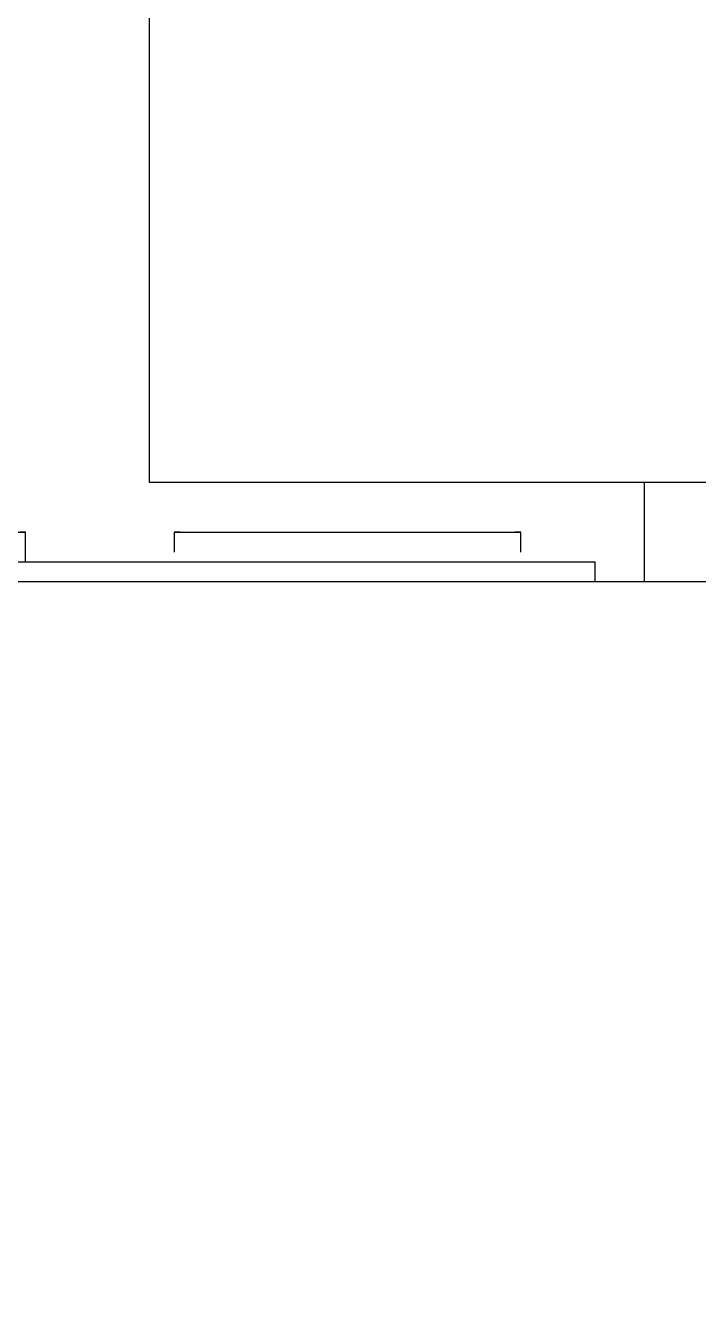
# Model space of a CAD drawing. Header units: millimetres. Extents: x 652937 to 1670132, y 1473552 to 2851037.
# Drawn here: x 818273 to 818341, y 1514546.9 to 1514676.6 of the extents above; entities that cross this region are included whole.
import ezdxf

# ---------------------------------------------------------------- set-up
doc = ezdxf.new("R2010")
doc.units = ezdxf.units.MM
doc.linetypes.add('DPA_Hidden 100', pattern=[600, 400, -200])
doc.layers.add('000 - 0_HIDE_OBJ_FRAMING_DEF_SUB_1', color=1, linetype='Continuous')

# ---------------------------------------------------------------- blocks, each defined once
blk = doc.blocks.new('DPA_GM_Tactile Tile Line Base - Decision Tactile-24679764-ENT 3 ELE-4 Sheet')
at = {"layer": '000 - 0_HIDE_OBJ_FRAMING_DEF_SUB_1'}
for p, q in [((177515.97, 102555), (177550.97, 102555)), ((177550.97, 102555), (177550.37, 102555)), ((177550.37, 102555), (177550.97, 102555)), ((177550.97, 102555), (177550.37, 102555)), ((177550.37, 102555), (177550.97, 102555)), ((177550.97, 102555), (177550.37, 102555)), ((177550.37, 102555), (177550.97, 102555)), ((177550.97, 102555), (177550.37, 102555)), ((177550.37, 102555), (177550.97, 102555)), ((177550.97, 102555), (177550.37, 102555)), ((177550.37, 102555), (177550.97, 102555)), ((177550.97, 102555), (177550.37, 102555)), ((177550.37, 102555), (177550.97, 102555)), ((177550.97, 102555), (177550.37, 102555)), ((177550.37, 102555), (177550.97, 102555)), ((177550.97, 102555), (177550.37, 102555)), ((177550.37, 102555), (177550.97, 102555)), ((177550.97, 102555), (177550.37, 102555)), ((177550.37, 102555), (177550.97, 102555)), ((177550.97, 102555), (177550.37, 102555)), ((177550.37, 102555), (177550.97, 102555)), ((177550.97, 102555), (177550.37, 102555)), ((177550.37, 102555), (177550.97, 102555)), ((177550.97, 102555), (177550.37, 102555)), ((177550.37, 102555), (177550.97, 102555)), ((177550.97, 102555), (177550.37, 102555)), ((177550.37, 102555), (177550.97, 102555)), ((177550.97, 102555), (177550.37, 102555)), ((177550.37, 102555), (177550.97, 102555)), ((177550.97, 102555), (177550.37, 102555)), ((177550.37, 102555), (177550.97, 102555)), ((177550.97, 102555), (177550.37, 102555)), ((177550.37, 102555), (177550.97, 102555)), ((177550.97, 102555), (177550.37, 102555)), ((177550.37, 102555), (177550.97, 102555)), ((177550.97, 102555), (177550.37, 102555)), ((177550.37, 102555), (177550.97, 102555)), ((177550.97, 102555), (177550.37, 102555)), ((177550.37, 102555), (177550.97, 102555)), ((177550.97, 102555), (177550.37, 102555)), ((177550.37, 102555), (177550.97, 102555)), ((177550.97, 102555), (177550.37, 102555)), ((177550.37, 102555), (177550.97, 102555)), ((177550.97, 102555), (177550.37, 102555)), ((177550.37, 102555), (177550.97, 102555)), ((177550.97, 102555), (177550.37, 102555)), ((177550.37, 102555), (177550.97, 102555)), ((177550.97, 102555), (177550.37, 102555)), ((177550.37, 102555), (177550.97, 102555)), ((177550.97, 102555), (177550.37, 102555)), ((177550.37, 102555), (177550.97, 102555)), ((177550.97, 102555), (177550.37, 102555)), ((177550.37, 102555), (177550.97, 102555)), ((177550.97, 102555), (177550.37, 102555)), ((177550.37, 102555), (177550.97, 102555)), ((177550.97, 102555), (177550.37, 102555)), ((177550.37, 102555), (177550.97, 102555)), ((177550.97, 102555), (177550.37, 102555)), ((177550.37, 102555), (177550.97, 102555)), ((177550.97, 102555), (177550.37, 102555)), ((177550.37, 102555), (177550.97, 102555)), ((177550.97, 102555), (177550.37, 102555)), ((177550.37, 102555), (177550.97, 102555)), ((177550.97, 102555), (177550.37, 102555)), ((177550.37, 102555), (177550.97, 102555)), ((177550.97, 102555), (177550.37, 102555)), ((177550.37, 102555), (177550.97, 102555)), ((177550.97, 102555), (177550.37, 102555)), ((177550.37, 102555), (177550.97, 102555)), ((177550.97, 102555), (177550.37, 102555)), ((177550.37, 102555), (177550.97, 102555)), ((177550.97, 102555), (177550.37, 102555)), ((177550.97, 102555), (177550.37, 102555)), ((177550.37, 102555), (177550.97, 102555)), ((177550.97, 102555), (177550.37, 102555)), ((177550.37, 102555), (177550.97, 102555)), ((177550.97, 102555), (177550.37, 102555)), ((177550.37, 102555), (177550.97, 102555)), ((177550.97, 102555), (177550.37, 102555)), ((177550.37, 102555), (177550.97, 102555)), ((177550.97, 102555), (177550.37, 102555)), ((177550.37, 102555), (177550.97, 102555)), ((177550.97, 102555), (177550.37, 102555)), ((177550.37, 102555), (177550.97, 102555)), ((177550.97, 102552), (177550.97, 102555)), ((177550.97, 102552), (177550.97, 102555)), ((177550.97, 102552), (177550.97, 102555)), ((177550.97, 102552), (177550.97, 102555)), ((177550.97, 102552), (177550.97, 102555)), ((177550.97, 102552), (177550.97, 102555)), ((177550.97, 102552), (177550.97, 102555)), ((177550.97, 102552), (177550.97, 102555)), ((177550.97, 102552), (177550.97, 102555)), ((177550.97, 102552), (177550.97, 102555)), ((177550.97, 102552), (177550.97, 102555)), ((177550.97, 102552), (177550.97, 102555)), ((177550.97, 102552), (177550.97, 102555)), ((177550.97, 102552), (177550.97, 102555)), ((177550.97, 102552), (177550.97, 102555)), ((177550.97, 102552), (177550.97, 102555)), ((177550.97, 102552), (177550.97, 102555)), ((177550.97, 102552), (177550.97, 102555)), ((177550.97, 102552), (177550.97, 102555)), ((177550.97, 102552), (177550.97, 102555)), ((177550.97, 102552), (177550.97, 102555)), ((177550.97, 102552), (177550.97, 102555)), ((177550.97, 102552), (177550.97, 102555)), ((177550.97, 102552), (177550.97, 102555)), ((177550.97, 102552), (177550.97, 102555)), ((177550.97, 102552), (177550.97, 102555)), ((177550.97, 102552), (177550.97, 102555)), ((177550.97, 102552), (177550.97, 102555)), ((177550.97, 102552), (177550.97, 102555)), ((177550.97, 102552), (177550.97, 102555)), ((177550.97, 102552), (177550.97, 102555)), ((177550.97, 102552), (177550.97, 102555)), ((177550.97, 102552), (177550.97, 102555)), ((177550.97, 102552), (177550.97, 102555)), ((177550.97, 102552), (177550.97, 102555)), ((177550.97, 102552), (177550.97, 102555)), ((177550.97, 102552), (177550.97, 102555)), ((177550.97, 102552), (177550.97, 102555)), ((177550.97, 102552), (177550.97, 102555)), ((177550.97, 102552), (177550.97, 102555)), ((177550.97, 102552), (177550.97, 102555)), ((177550.97, 102552), (177550.97, 102555)), ((177550.97, 102552), (177550.97, 102555)), ((177550.97, 102552), (177550.97, 102555)), ((177550.97, 102552), (177550.97, 102555)), ((177550.97, 102552), (177550.97, 102555)), ((177550.97, 102552), (177550.97, 102555)), ((177550.97, 102552), (177550.97, 102555)), ((177550.97, 102552), (177550.97, 102555)), ((177550.97, 102552), (177550.97, 102555)), ((177550.97, 102552), (177550.97, 102555)), ((177550.97, 102552), (177550.97, 102555)), ((177550.97, 102552), (177550.97, 102555)), ((177550.97, 102552), (177550.97, 102555)), ((177550.97, 102552), (177550.97, 102555)), ((177550.97, 102552), (177550.97, 102555)), ((177565.97, 102555), (177565.97, 102552.98)), ((177566.56, 102555), (177565.97, 102555)), ((177565.97, 102555), (177566.56, 102555)), ((177565.97, 102555), (177565.97, 102552.98)), ((177566.56, 102555), (177565.97, 102555)), ((177565.97, 102555), (177566.56, 102555)), ((177565.97, 102555), (177565.97, 102552.98)), ((177566.56, 102555), (177565.97, 102555)), ((177565.97, 102555), (177566.56, 102555)), ((177565.97, 102555), (177565.97, 102552.98)), ((177566.56, 102555), (177565.97, 102555)), ((177565.97, 102555), (177566.56, 102555)), ((177565.97, 102555), (177565.97, 102552.98)), ((177566.56, 102555), (177565.97, 102555)), ((177565.97, 102555), (177566.56, 102555)), ((177565.97, 102555), (177565.97, 102552.98)), ((177566.56, 102555), (177565.97, 102555)), ((177565.97, 102555), (177566.56, 102555)), ((177565.97, 102555), (177565.97, 102552.98)), ((177566.56, 102555), (177565.97, 102555)), ((177565.97, 102555), (177566.56, 102555)), ((177565.97, 102555), (177565.97, 102552.98)), ((177566.56, 102555), (177565.97, 102555)), ((177565.97, 102555), (177566.56, 102555)), ((177565.97, 102555), (177565.97, 102552.98)), ((177566.56, 102555), (177565.97, 102555)), ((177565.97, 102555), (177566.56, 102555)), ((177565.97, 102555), (177565.97, 102552.98)), ((177566.56, 102555), (177565.97, 102555)), ((177565.97, 102555), (177566.56, 102555)), ((177565.97, 102555), (177565.97, 102552.98)), ((177566.56, 102555), (177565.97, 102555)), ((177565.97, 102555), (177566.56, 102555)), ((177565.97, 102555), (177565.97, 102552.98)), ((177566.56, 102555), (177565.97, 102555)), ((177565.97, 102555), (177566.56, 102555)), ((177565.97, 102555), (177565.97, 102552.98)), ((177566.56, 102555), (177565.97, 102555)), ((177565.97, 102555), (177566.56, 102555)), ((177565.97, 102555), (177565.97, 102552.98)), ((177566.56, 102555), (177565.97, 102555)), ((177565.97, 102555), (177566.56, 102555)), ((177565.97, 102555), (177565.97, 102552.98)), ((177566.56, 102555), (177565.97, 102555)), ((177565.97, 102555), (177566.56, 102555)), ((177565.97, 102555), (177565.97, 102552.98)), ((177566.56, 102555), (177565.97, 102555)), ((177565.97, 102555), (177566.56, 102555)), ((177565.97, 102555), (177565.97, 102552.98)), ((177566.56, 102555), (177565.97, 102555)), ((177565.97, 102555), (177566.56, 102555)), ((177565.97, 102555), (177565.97, 102552.98)), ((177566.56, 102555), (177565.97, 102555)), ((177565.97, 102555), (177566.56, 102555)), ((177565.97, 102555), (177565.97, 102552.98)), ((177566.56, 102555), (177565.97, 102555)), ((177565.97, 102555), (177566.56, 102555)), ((177565.97, 102555), (177565.97, 102552.98)), ((177566.56, 102555), (177565.97, 102555)), ((177565.97, 102555), (177566.56, 102555)), ((177565.97, 102555), (177565.97, 102552.98)), ((177566.56, 102555), (177565.97, 102555)), ((177565.97, 102555), (177566.56, 102555)), ((177565.97, 102555), (177565.97, 102552.98)), ((177566.56, 102555), (177565.97, 102555)), ((177565.97, 102555), (177566.56, 102555)), ((177565.97, 102555), (177565.97, 102552.98)), ((177566.56, 102555), (177565.97, 102555)), ((177565.97, 102555), (177566.56, 102555)), ((177565.97, 102555), (177565.97, 102552.98)), ((177566.56, 102555), (177565.97, 102555)), ((177565.97, 102555), (177566.56, 102555)), ((177565.97, 102555), (177565.97, 102552.98)), ((177566.56, 102555), (177565.97, 102555)), ((177565.97, 102555), (177566.56, 102555)), ((177565.97, 102555), (177565.97, 102552.98)), ((177566.56, 102555), (177565.97, 102555)), ((177565.97, 102555), (177566.56, 102555)), ((177565.97, 102555), (177565.97, 102552.98)), ((177566.56, 102555), (177565.97, 102555)), ((177565.97, 102555), (177566.56, 102555)), ((177565.97, 102555), (177565.97, 102552.98)), ((177566.56, 102555), (177565.97, 102555)), ((177565.97, 102555), (177566.56, 102555)), ((177565.97, 102555), (177565.97, 102552.98)), ((177566.56, 102555), (177565.97, 102555)), ((177565.97, 102555), (177566.56, 102555)), ((177565.97, 102555), (177565.97, 102552.98)), ((177566.56, 102555), (177565.97, 102555)), ((177565.97, 102555), (177566.56, 102555)), ((177565.97, 102555), (177565.97, 102552.98)), ((177566.56, 102555), (177565.97, 102555)), ((177565.97, 102555), (177566.56, 102555)), ((177565.97, 102555), (177565.97, 102552.98)), ((177566.56, 102555), (177565.97, 102555)), ((177565.97, 102555), (177566.56, 102555)), ((177565.97, 102555), (177565.97, 102552.98)), ((177566.56, 102555), (177565.97, 102555)), ((177565.97, 102555), (177566.56, 102555)), ((177565.97, 102555), (177565.97, 102552.98)), ((177566.56, 102555), (177565.97, 102555)), ((177565.97, 102555), (177566.56, 102555)), ((177565.97, 102555), (177565.97, 102552.98)), ((177566.56, 102555), (177565.97, 102555)), ((177565.97, 102555), (177566.56, 102555)), ((177565.97, 102555), (177565.97, 102552.98)), ((177566.56, 102555), (177565.97, 102555)), ((177565.97, 102555), (177566.56, 102555)), ((177565.97, 102555), (177565.97, 102552.98)), ((177566.56, 102555), (177565.97, 102555)), ((177565.97, 102555), (177566.56, 102555)), ((177565.97, 102555), (177565.97, 102552.98)), ((177566.56, 102555), (177565.97, 102555)), ((177565.97, 102555), (177566.56, 102555)), ((177565.97, 102555), (177565.97, 102552.98)), ((177566.56, 102555), (177565.97, 102555)), ((177565.97, 102555), (177566.56, 102555)), ((177565.97, 102555), (177565.97, 102552.98)), ((177566.56, 102555), (177565.97, 102555)), ((177565.97, 102555), (177566.56, 102555)), ((177565.97, 102555), (177565.97, 102552.98)), ((177566.56, 102555), (177565.97, 102555)), ((177565.97, 102555), (177566.56, 102555)), ((177565.97, 102555), (177565.97, 102552.98)), ((177566.56, 102555), (177565.97, 102555)), ((177565.97, 102555), (177566.56, 102555)), ((177565.97, 102555), (177565.97, 102552.98)), ((177566.56, 102555), (177565.97, 102555)), ((177565.97, 102555), (177566.56, 102555)), ((177565.97, 102555), (177565.97, 102552.98)), ((177566.56, 102555), (177565.97, 102555)), ((177565.97, 102555), (177566.56, 102555)), ((177565.97, 102555), (177565.97, 102552.98)), ((177566.56, 102555), (177565.97, 102555)), ((177565.97, 102555), (177566.56, 102555)), ((177565.97, 102555), (177565.97, 102552.98)), ((177566.56, 102555), (177565.97, 102555)), ((177565.97, 102555), (177566.56, 102555)), ((177565.97, 102555), (177565.97, 102552.98)), ((177566.56, 102555), (177565.97, 102555)), ((177565.97, 102555), (177566.56, 102555)), ((177565.97, 102555), (177565.97, 102552.98)), ((177566.56, 102555), (177565.97, 102555)), ((177565.97, 102555), (177566.56, 102555)), ((177565.97, 102555), (177565.97, 102552.98)), ((177566.56, 102555), (177565.97, 102555)), ((177565.97, 102555), (177566.56, 102555)), ((177565.97, 102555), (177565.97, 102552.98)), ((177566.56, 102555), (177565.97, 102555)), ((177565.97, 102555), (177566.56, 102555)), ((177565.97, 102555), (177565.97, 102552.98)), ((177566.56, 102555), (177565.97, 102555)), ((177565.97, 102555), (177566.56, 102555)), ((177565.97, 102555), (177565.97, 102552.98)), ((177566.56, 102555), (177565.97, 102555)), ((177565.97, 102555), (177566.56, 102555)), ((177565.97, 102555), (177565.97, 102552.98)), ((177566.56, 102555), (177565.97, 102555)), ((177565.97, 102555), (177566.56, 102555)), ((177565.97, 102555), (177565.97, 102552.98)), ((177566.56, 102555), (177565.97, 102555)), ((177565.97, 102555), (177566.56, 102555)), ((177565.97, 102555), (177565.97, 102552.98)), ((177566.56, 102555), (177565.97, 102555)), ((177565.97, 102555), (177566.56, 102555)), ((177565.97, 102555), (177565.97, 102552.98)), ((177566.56, 102555), (177565.97, 102555)), ((177565.97, 102555), (177566.56, 102555)), ((177565.97, 102555), (177565.97, 102552.98)), ((177566.56, 102555), (177565.97, 102555)), ((177565.97, 102555), (177566.56, 102555)), ((177565.97, 102555), (177565.97, 102552.98)), ((177566.56, 102555), (177565.97, 102555)), ((177565.97, 102555), (177566.56, 102555)), ((177565.97, 102555), (177565.97, 102552.98)), ((177566.56, 102555), (177565.97, 102555)), ((177565.97, 102555), (177566.56, 102555)), ((177565.97, 102555), (177565.97, 102552.98)), ((177566.56, 102555), (177565.97, 102555)), ((177565.97, 102555), (177566.56, 102555)), ((177565.97, 102555), (177565.97, 102552.98)), ((177566.56, 102555), (177565.97, 102555)), ((177565.97, 102555), (177566.56, 102555)), ((177565.97, 102555), (177565.97, 102552.98)), ((177566.56, 102555), (177565.97, 102555)), ((177565.97, 102555), (177566.56, 102555)), ((177565.97, 102555), (177565.97, 102552.98)), ((177566.56, 102555), (177565.97, 102555)), ((177565.97, 102555), (177566.56, 102555)), ((177565.97, 102555), (177565.97, 102552.98)), ((177566.56, 102555), (177565.97, 102555)), ((177565.97, 102555), (177566.56, 102555)), ((177565.97, 102555), (177565.97, 102552.98)), ((177566.56, 102555), (177565.97, 102555)), ((177565.97, 102555), (177566.56, 102555)), ((177565.97, 102555), (177565.97, 102552.98)), ((177566.56, 102555), (177565.97, 102555)), ((177565.97, 102555), (177566.56, 102555)), ((177565.97, 102555), (177565.97, 102552.98)), ((177566.56, 102555), (177565.97, 102555)), ((177565.97, 102555), (177566.56, 102555)), ((177565.97, 102555), (177565.97, 102552.98)), ((177566.56, 102555), (177565.97, 102555)), ((177565.97, 102555), (177566.56, 102555)), ((177565.97, 102555), (177565.97, 102552.98)), ((177566.56, 102555), (177565.97, 102555)), ((177565.97, 102555), (177566.56, 102555)), ((177565.97, 102555), (177565.97, 102552.98)), ((177566.56, 102555), (177565.97, 102555)), ((177565.97, 102555), (177566.56, 102555)), ((177565.97, 102555), (177565.97, 102552.98)), ((177566.56, 102555), (177565.97, 102555)), ((177565.97, 102555), (177566.56, 102555)), ((177565.97, 102555), (177565.97, 102552.98)), ((177566.56, 102555), (177565.97, 102555)), ((177565.97, 102555), (177566.56, 102555)), ((177565.97, 102555), (177565.97, 102552.98)), ((177566.56, 102555), (177565.97, 102555)), ((177565.97, 102555), (177566.56, 102555)), ((177565.97, 102555), (177565.97, 102552.98)), ((177566.56, 102555), (177565.97, 102555)), ((177565.97, 102555), (177566.56, 102555)), ((177565.97, 102555), (177565.97, 102552.98)), ((177566.56, 102555), (177565.97, 102555)), ((177565.97, 102555), (177566.56, 102555)), ((177565.97, 102555), (177565.97, 102552.98)), ((177566.56, 102555), (177565.97, 102555)), ((177565.97, 102555), (177566.56, 102555)), ((177565.97, 102555), (177565.97, 102552.98)), ((177566.56, 102555), (177565.97, 102555)), ((177565.97, 102555), (177566.56, 102555)), ((177565.97, 102555), (177565.97, 102552.98)), ((177566.56, 102555), (177565.97, 102555)), ((177565.97, 102555), (177566.56, 102555)), ((177565.97, 102555), (177565.97, 102552.98)), ((177566.56, 102555), (177565.97, 102555)), ((177565.97, 102555), (177566.56, 102555)), ((177565.97, 102555), (177565.97, 102552.98)), ((177566.56, 102555), (177565.97, 102555)), ((177565.97, 102555), (177566.56, 102555)), ((177565.97, 102555), (177565.97, 102552.98)), ((177566.56, 102555), (177565.97, 102555)), ((177565.97, 102555), (177566.56, 102555)), ((177565.97, 102555), (177565.97, 102552.98)), ((177566.56, 102555), (177565.97, 102555)), ((177565.97, 102555), (177566.56, 102555)), ((177565.97, 102555), (177565.97, 102552.98)), ((177566.56, 102555), (177565.97, 102555)), ((177565.97, 102555), (177566.56, 102555)), ((177565.97, 102555), (177565.97, 102552.98)), ((177566.56, 102555), (177565.97, 102555)), ((177565.97, 102555), (177566.56, 102555)), ((177565.97, 102555), (177565.97, 102552.98)), ((177566.56, 102555), (177565.97, 102555)), ((177565.97, 102555), (177566.56, 102555)), ((177565.97, 102555), (177565.97, 102552.98)), ((177566.56, 102555), (177565.97, 102555)), ((177565.97, 102555), (177566.56, 102555)), ((177565.97, 102555), (177565.97, 102552.98)), ((177566.56, 102555), (177565.97, 102555)), ((177565.97, 102555), (177566.56, 102555)), ((177565.97, 102555), (177565.97, 102552.98)), ((177566.56, 102555), (177565.97, 102555)), ((177565.97, 102555), (177566.56, 102555)), ((177565.97, 102555), (177565.97, 102552.98)), ((177566.56, 102555), (177565.97, 102555)), ((177565.97, 102555), (177566.56, 102555)), ((177565.97, 102555), (177565.97, 102552.98)), ((177566.56, 102555), (177565.97, 102555)), ((177565.97, 102555), (177566.56, 102555)), ((177565.97, 102555), (177565.97, 102552.98)), ((177566.56, 102555), (177565.97, 102555)), ((177565.97, 102555), (177566.56, 102555)), ((177565.97, 102555), (177565.97, 102552.98)), ((177566.56, 102555), (177565.97, 102555)), ((177565.97, 102555), (177566.56, 102555)), ((177565.97, 102555), (177565.97, 102552.98)), ((177566.56, 102555), (177565.97, 102555)), ((177565.97, 102555), (177566.56, 102555)), ((177565.97, 102555), (177565.97, 102552.98)), ((177566.56, 102555), (177565.97, 102555)), ((177565.97, 102555), (177566.56, 102555)), ((177565.97, 102555), (177565.97, 102552.98)), ((177566.56, 102555), (177565.97, 102555)), ((177565.97, 102555), (177566.56, 102555)), ((177565.97, 102555), (177565.97, 102552.98)), ((177566.56, 102555), (177565.97, 102555)), ((177565.97, 102555), (177566.56, 102555)), ((177565.97, 102555), (177565.97, 102552.98)), ((177566.56, 102555), (177565.97, 102555)), ((177565.97, 102555), (177566.56, 102555)), ((177565.97, 102555), (177565.97, 102552.98)), ((177566.56, 102555), (177565.97, 102555)), ((177565.97, 102555), (177566.56, 102555)), ((177565.97, 102555), (177565.97, 102552.98)), ((177566.56, 102555), (177565.97, 102555)), ((177565.97, 102555), (177566.56, 102555)), ((177565.97, 102555), (177565.97, 102552.98)), ((177566.56, 102555), (177565.97, 102555)), ((177565.97, 102555), (177566.56, 102555)), ((177565.97, 102555), (177565.97, 102552.98)), ((177566.56, 102555), (177565.97, 102555)), ((177565.97, 102555), (177566.56, 102555)), ((177565.97, 102555), (177565.97, 102552.98)), ((177566.56, 102555), (177565.97, 102555)), ((177565.97, 102555), (177566.56, 102555)), ((177565.97, 102555), (177565.97, 102552.98)), ((177566.56, 102555), (177565.97, 102555)), ((177565.97, 102555), (177566.56, 102555)), ((177565.97, 102555), (177565.97, 102552.98)), ((177566.56, 102555), (177565.97, 102555)), ((177565.97, 102555), (177566.56, 102555)), ((177565.97, 102555), (177565.97, 102552.98)), ((177566.56, 102555), (177565.97, 102555)), ((177565.97, 102555), (177566.56, 102555)), ((177565.97, 102555), (177565.97, 102552.98)), ((177566.56, 102555), (177565.97, 102555)), ((177565.97, 102555), (177566.56, 102555)), ((177565.97, 102555), (177565.97, 102552.98)), ((177566.56, 102555), (177565.97, 102555)), ((177565.97, 102555), (177566.56, 102555)), ((177565.97, 102555), (177565.97, 102552.98)), ((177566.56, 102555), (177565.97, 102555)), ((177565.97, 102555), (177566.56, 102555)), ((177565.97, 102555), (177565.97, 102552.98)), ((177566.56, 102555), (177565.97, 102555)), ((177565.97, 102555), (177566.56, 102555)), ((177565.97, 102555), (177565.97, 102552.98)), ((177566.56, 102555), (177565.97, 102555)), ((177565.97, 102555), (177566.56, 102555)), ((177565.97, 102555), (177565.97, 102552.98)), ((177566.56, 102555), (177565.97, 102555)), ((177565.97, 102555), (177566.56, 102555)), ((177565.97, 102555), (177565.97, 102552.98)), ((177566.56, 102555), (177565.97, 102555)), ((177565.97, 102555), (177566.56, 102555)), ((177565.97, 102555), (177565.97, 102552.98)), ((177566.56, 102555), (177565.97, 102555)), ((177565.97, 102555), (177566.56, 102555)), ((177565.97, 102555), (177565.97, 102552.98)), ((177566.56, 102555), (177565.97, 102555)), ((177565.97, 102555), (177600.97, 102555)), ((177565.97, 102555), (177565.97, 102552.98)), ((177566.56, 102555), (177565.97, 102555)), ((177565.97, 102555), (177566.56, 102555)), ((177565.97, 102555), (177565.97, 102552.98)), ((177566.56, 102555), (177565.97, 102555)), ((177565.97, 102555), (177566.56, 102555)), ((177565.97, 102555), (177565.97, 102552.98)), ((177566.56, 102555), (177565.97, 102555)), ((177565.97, 102555), (177566.56, 102555)), ((177565.97, 102555), (177565.97, 102552.98)), ((177566.56, 102555), (177565.97, 102555)), ((177565.97, 102555), (177566.56, 102555)), ((177565.97, 102555), (177565.97, 102552.98)), ((177566.56, 102555), (177565.97, 102555)), ((177565.97, 102555), (177566.56, 102555)), ((177565.97, 102555), (177565.97, 102552.98)), ((177566.56, 102555), (177565.97, 102555)), ((177565.97, 102555), (177566.56, 102555)), ((177600.97, 102555), (177600.37, 102555)), ((177600.37, 102555), (177600.97, 102555)), ((177600.97, 102555), (177600.37, 102555)), ((177600.37, 102555), (177600.97, 102555)), ((177600.97, 102555), (177600.37, 102555)), ((177600.37, 102555), (177600.97, 102555)), ((177600.97, 102555), (177600.37, 102555)), ((177600.37, 102555), (177600.97, 102555)), ((177600.97, 102555), (177600.37, 102555)), ((177600.37, 102555), (177600.97, 102555)), ((177600.97, 102555), (177600.37, 102555)), ((177600.37, 102555), (177600.97, 102555)), ((177600.97, 102555), (177600.37, 102555)), ((177600.37, 102555), (177600.97, 102555)), ((177600.97, 102555), (177600.37, 102555)), ((177600.37, 102555), (177600.97, 102555)), ((177600.97, 102555), (177600.37, 102555)), ((177600.37, 102555), (177600.97, 102555)), ((177600.97, 102555), (177600.37, 102555)), ((177600.37, 102555), (177600.97, 102555)), ((177600.97, 102555), (177600.37, 102555)), ((177600.37, 102555), (177600.97, 102555)), ((177600.97, 102555), (177600.37, 102555)), ((177600.37, 102555), (177600.97, 102555)), ((177600.97, 102555), (177600.37, 102555)), ((177600.37, 102555), (177600.97, 102555)), ((177600.97, 102555), (177600.37, 102555)), ((177600.37, 102555), (177600.97, 102555)), ((177600.97, 102555), (177600.37, 102555)), ((177600.37, 102555), (177600.97, 102555)), ((177600.97, 102555), (177600.37, 102555)), ((177600.37, 102555), (177600.97, 102555)), ((177600.97, 102555), (177600.37, 102555)), ((177600.37, 102555), (177600.97, 102555)), ((177600.97, 102555), (177600.37, 102555)), ((177600.37, 102555), (177600.97, 102555)), ((177600.97, 102555), (177600.37, 102555)), ((177600.37, 102555), (177600.97, 102555)), ((177600.97, 102555), (177600.37, 102555)), ((177600.37, 102555), (177600.97, 102555)), ((177600.97, 102555), (177600.37, 102555)), ((177600.37, 102555), (177600.97, 102555)), ((177600.97, 102555), (177600.37, 102555)), ((177600.37, 102555), (177600.97, 102555)), ((177600.97, 102555), (177600.37, 102555)), ((177600.37, 102555), (177600.97, 102555)), ((177600.97, 102555), (177600.37, 102555)), ((177600.37, 102555), (177600.97, 102555)), ((177600.97, 102555), (177600.37, 102555)), ((177600.37, 102555), (177600.97, 102555)), ((177600.97, 102555), (177600.37, 102555)), ((177600.37, 102555), (177600.97, 102555)), ((177600.97, 102555), (177600.37, 102555)), ((177600.37, 102555), (177600.97, 102555)), ((177600.97, 102555), (177600.37, 102555)), ((177600.37, 102555), (177600.97, 102555)), ((177600.97, 102555), (177600.37, 102555)), ((177600.37, 102555), (177600.97, 102555)), ((177600.97, 102555), (177600.37, 102555)), ((177600.37, 102555), (177600.97, 102555)), ((177600.97, 102555), (177600.37, 102555)), ((177600.37, 102555), (177600.97, 102555)), ((177600.97, 102555), (177600.37, 102555)), ((177600.37, 102555), (177600.97, 102555)), ((177600.97, 102555), (177600.37, 102555)), ((177600.37, 102555), (177600.97, 102555)), ((177600.97, 102555), (177600.37, 102555)), ((177600.37, 102555), (177600.97, 102555)), ((177600.97, 102555), (177600.37, 102555)), ((177600.37, 102555), (177600.97, 102555)), ((177600.97, 102555), (177600.37, 102555)), ((177600.37, 102555), (177600.97, 102555)), ((177600.97, 102555), (177600.37, 102555)), ((177600.37, 102555), (177600.97, 102555)), ((177600.97, 102555), (177600.37, 102555)), ((177600.37, 102555), (177600.97, 102555)), ((177600.97, 102555), (177600.37, 102555)), ((177600.37, 102555), (177600.97, 102555)), ((177600.97, 102555), (177600.37, 102555)), ((177600.37, 102555), (177600.97, 102555)), ((177600.97, 102555), (177600.37, 102555)), ((177600.37, 102555), (177600.97, 102555)), ((177600.97, 102555), (177600.37, 102555)), ((177600.37, 102555), (177600.97, 102555)), ((177600.97, 102555), (177600.37, 102555)), ((177600.37, 102555), (177600.97, 102555)), ((177600.97, 102555), (177600.37, 102555)), ((177600.37, 102555), (177600.97, 102555)), ((177600.97, 102555), (177600.37, 102555)), ((177600.37, 102555), (177600.97, 102555)), ((177600.97, 102555), (177600.37, 102555)), ((177600.37, 102555), (177600.97, 102555)), ((177600.97, 102555), (177600.37, 102555)), ((177600.37, 102555), (177600.97, 102555)), ((177600.97, 102555), (177600.37, 102555)), ((177600.37, 102555), (177600.97, 102555)), ((177600.97, 102555), (177600.37, 102555)), ((177600.37, 102555), (177600.97, 102555)), ((177600.97, 102555), (177600.37, 102555)), ((177600.37, 102555), (177600.97, 102555)), ((177600.97, 102555), (177600.37, 102555)), ((177600.37, 102555), (177600.97, 102555)), ((177600.97, 102555), (177600.37, 102555)), ((177600.37, 102555), (177600.97, 102555)), ((177600.97, 102555), (177600.37, 102555)), ((177600.37, 102555), (177600.97, 102555)), ((177600.97, 102555), (177600.37, 102555)), ((177600.37, 102555), (177600.97, 102555)), ((177600.97, 102555), (177600.37, 102555)), ((177600.37, 102555), (177600.97, 102555)), ((177600.97, 102555), (177600.37, 102555)), ((177600.37, 102555), (177600.97, 102555)), ((177600.97, 102555), (177600.37, 102555)), ((177600.37, 102555), (177600.97, 102555)), ((177600.97, 102555), (177600.37, 102555)), ((177600.37, 102555), (177600.97, 102555)), ((177600.97, 102555), (177600.37, 102555)), ((177600.37, 102555), (177600.97, 102555)), ((177600.97, 102555), (177600.37, 102555)), ((177600.37, 102555), (177600.97, 102555)), ((177600.97, 102555), (177600.37, 102555)), ((177600.37, 102555), (177600.97, 102555)), ((177600.97, 102555), (177600.37, 102555)), ((177600.37, 102555), (177600.97, 102555)), ((177600.97, 102555), (177600.37, 102555)), ((177600.37, 102555), (177600.97, 102555)), ((177600.97, 102555), (177600.37, 102555)), ((177600.37, 102555), (177600.97, 102555)), ((177600.97, 102555), (177600.37, 102555)), ((177600.37, 102555), (177600.97, 102555)), ((177600.97, 102555), (177600.37, 102555)), ((177600.37, 102555), (177600.97, 102555)), ((177600.97, 102555), (177600.37, 102555)), ((177600.37, 102555), (177600.97, 102555)), ((177600.97, 102555), (177600.37, 102555)), ((177600.37, 102555), (177600.97, 102555)), ((177600.97, 102555), (177600.37, 102555)), ((177600.37, 102555), (177600.97, 102555)), ((177600.97, 102555), (177600.37, 102555)), ((177600.37, 102555), (177600.97, 102555)), ((177600.97, 102555), (177600.37, 102555)), ((177600.37, 102555), (177600.97, 102555)), ((177600.97, 102555), (177600.37, 102555)), ((177600.37, 102555), (177600.97, 102555)), ((177600.97, 102555), (177600.37, 102555)), ((177600.37, 102555), (177600.97, 102555)), ((177600.97, 102555), (177600.37, 102555)), ((177600.37, 102555), (177600.97, 102555)), ((177600.97, 102555), (177600.37, 102555)), ((177600.37, 102555), (177600.97, 102555)), ((177600.97, 102555), (177600.37, 102555)), ((177600.37, 102555), (177600.97, 102555)), ((177600.97, 102555), (177600.37, 102555)), ((177600.37, 102555), (177600.97, 102555)), ((177600.97, 102555), (177600.37, 102555)), ((177600.37, 102555), (177600.97, 102555)), ((177600.97, 102555), (177600.37, 102555)), ((177600.37, 102555), (177600.97, 102555)), ((177600.97, 102555), (177600.37, 102555)), ((177600.37, 102555), (177600.97, 102555)), ((177600.97, 102555), (177600.37, 102555)), ((177600.37, 102555), (177600.97, 102555)), ((177600.97, 102555), (177600.37, 102555)), ((177600.37, 102555), (177600.97, 102555)), ((177600.97, 102555), (177600.37, 102555)), ((177600.37, 102555), (177600.97, 102555)), ((177600.97, 102555), (177600.37, 102555)), ((177600.37, 102555), (177600.97, 102555)), ((177600.97, 102555), (177600.37, 102555)), ((177600.37, 102555), (177600.97, 102555)), ((177600.97, 102555), (177600.37, 102555)), ((177600.37, 102555), (177600.97, 102555)), ((177600.97, 102555), (177600.37, 102555)), ((177600.37, 102555), (177600.97, 102555)), ((177600.97, 102555), (177600.37, 102555)), ((177600.37, 102555), (177600.97, 102555)), ((177600.97, 102555), (177600.37, 102555)), ((177600.37, 102555), (177600.97, 102555)), ((177600.97, 102555), (177600.37, 102555)), ((177600.37, 102555), (177600.97, 102555)), ((177600.97, 102555), (177600.37, 102555)), ((177600.37, 102555), (177600.97, 102555)), ((177600.97, 102555), (177600.37, 102555)), ((177600.37, 102555), (177600.97, 102555)), ((177600.97, 102555), (177600.37, 102555)), ((177600.37, 102555), (177600.97, 102555)), ((177600.97, 102555), (177600.37, 102555)), ((177600.37, 102555), (177600.97, 102555)), ((177600.97, 102555), (177600.37, 102555)), ((177600.37, 102555), (177600.97, 102555)), ((177600.97, 102555), (177600.37, 102555)), ((177600.37, 102555), (177600.97, 102555)), ((177600.97, 102555), (177600.37, 102555)), ((177600.37, 102555), (177600.97, 102555)), ((177600.97, 102555), (177600.37, 102555)), ((177600.37, 102555), (177600.97, 102555)), ((177600.97, 102555), (177600.37, 102555)), ((177600.37, 102555), (177600.97, 102555)), ((177600.97, 102555), (177600.37, 102555)), ((177600.37, 102555), (177600.97, 102555)), ((177600.97, 102555), (177600.37, 102555)), ((177600.37, 102555), (177600.97, 102555)), ((177600.97, 102555), (177600.37, 102555)), ((177600.37, 102555), (177600.97, 102555)), ((177600.97, 102555), (177600.37, 102555)), ((177600.37, 102555), (177600.97, 102555)), ((177600.97, 102555), (177600.37, 102555)), ((177600.37, 102555), (177600.97, 102555)), ((177600.97, 102555), (177600.37, 102555)), ((177600.37, 102555), (177600.97, 102555)), ((177600.97, 102555), (177600.37, 102555)), ((177600.37, 102555), (177600.97, 102555)), ((177600.97, 102555), (177600.37, 102555)), ((177600.37, 102555), (177600.97, 102555)), ((177600.97, 102555), (177600.37, 102555)), ((177600.37, 102555), (177600.97, 102555)), ((177600.97, 102555), (177600.37, 102555)), ((177600.37, 102555), (177600.97, 102555)), ((177600.97, 102555), (177600.37, 102555)), ((177600.37, 102555), (177600.97, 102555)), ((177600.97, 102555), (177600.37, 102555)), ((177600.37, 102555), (177600.97, 102555)), ((177600.97, 102555), (177600.37, 102555)), ((177600.37, 102555), (177600.97, 102555)), ((177600.97, 102555), (177600.37, 102555)), ((177600.37, 102555), (177600.97, 102555)), ((177600.97, 102555), (177600.37, 102555)), ((177600.97, 102555), (177600.37, 102555)), ((177600.37, 102555), (177600.97, 102555)), ((177600.97, 102555), (177600.37, 102555)), ((177600.37, 102555), (177600.97, 102555)), ((177600.97, 102555), (177600.37, 102555)), ((177600.37, 102555), (177600.97, 102555)), ((177600.97, 102555), (177600.37, 102555)), ((177600.37, 102555), (177600.97, 102555)), ((177600.97, 102555), (177600.37, 102555)), ((177600.37, 102555), (177600.97, 102555)), ((177600.97, 102555), (177600.37, 102555)), ((177600.37, 102555), (177600.97, 102555)), ((177600.97, 102552.98), (177600.97, 102555)), ((177600.97, 102552.98), (177600.97, 102555)), ((177600.97, 102552.98), (177600.97, 102555)), ((177600.97, 102552.98), (177600.97, 102555)), ((177600.97, 102552.98), (177600.97, 102555)), ((177600.97, 102552.98), (177600.97, 102555)), ((177600.97, 102552.98), (177600.97, 102555)), ((177600.97, 102552.98), (177600.97, 102555)), ((177600.97, 102552.98), (177600.97, 102555)), ((177600.97, 102552.98), (177600.97, 102555)), ((177600.97, 102552.98), (177600.97, 102555)), ((177600.97, 102552.98), (177600.97, 102555)), ((177600.97, 102552.98), (177600.97, 102555)), ((177600.97, 102552.98), (177600.97, 102555)), ((177600.97, 102552.98), (177600.97, 102555)), ((177600.97, 102552.98), (177600.97, 102555)), ((177600.97, 102552.98), (177600.97, 102555)), ((177600.97, 102552.98), (177600.97, 102555)), ((177600.97, 102552.98), (177600.97, 102555)), ((177600.97, 102552.98), (177600.97, 102555)), ((177600.97, 102552.98), (177600.97, 102555)), ((177600.97, 102552.98), (177600.97, 102555)), ((177600.97, 102552.98), (177600.97, 102555)), ((177600.97, 102552.98), (177600.97, 102555)), ((177600.97, 102552.98), (177600.97, 102555)), ((177600.97, 102552.98), (177600.97, 102555)), ((177600.97, 102552.98), (177600.97, 102555)), ((177600.97, 102552.98), (177600.97, 102555)), ((177600.97, 102552.98), (177600.97, 102555)), ((177600.97, 102552.98), (177600.97, 102555)), ((177600.97, 102552.98), (177600.97, 102555)), ((177600.97, 102552.98), (177600.97, 102555)), ((177600.97, 102552.98), (177600.97, 102555)), ((177600.97, 102552.98), (177600.97, 102555)), ((177600.97, 102552.98), (177600.97, 102555)), ((177600.97, 102552.98), (177600.97, 102555)), ((177600.97, 102552.98), (177600.97, 102555)), ((177600.97, 102552.98), (177600.97, 102555)), ((177600.97, 102552.98), (177600.97, 102555)), ((177600.97, 102552.98), (177600.97, 102555)), ((177600.97, 102552.98), (177600.97, 102555)), ((177600.97, 102552.98), (177600.97, 102555)), ((177600.97, 102552.98), (177600.97, 102555)), ((177600.97, 102552.98), (177600.97, 102555)), ((177600.97, 102552.98), (177600.97, 102555)), ((177600.97, 102552.98), (177600.97, 102555)), ((177600.97, 102552.98), (177600.97, 102555)), ((177600.97, 102552.98), (177600.97, 102555)), ((177600.97, 102552.98), (177600.97, 102555)), ((177600.97, 102552.98), (177600.97, 102555)), ((177600.97, 102552.98), (177600.97, 102555)), ((177600.97, 102552.98), (177600.97, 102555)), ((177600.97, 102552.98), (177600.97, 102555)), ((177600.97, 102552.98), (177600.97, 102555)), ((177600.97, 102552.98), (177600.97, 102555)), ((177600.97, 102552.98), (177600.97, 102555)), ((177600.97, 102552.98), (177600.97, 102555)), ((177600.97, 102552.98), (177600.97, 102555)), ((177600.97, 102552.98), (177600.97, 102555)), ((177600.97, 102552.98), (177600.97, 102555)), ((177600.97, 102552.98), (177600.97, 102555)), ((177600.97, 102552.98), (177600.97, 102555)), ((177600.97, 102552.98), (177600.97, 102555)), ((177600.97, 102552.98), (177600.97, 102555)), ((177600.97, 102552.98), (177600.97, 102555)), ((177600.97, 102552.98), (177600.97, 102555)), ((177600.97, 102552.98), (177600.97, 102555)), ((177600.97, 102552.98), (177600.97, 102555)), ((177600.97, 102552.98), (177600.97, 102555)), ((177600.97, 102552.98), (177600.97, 102555)), ((177600.97, 102552.98), (177600.97, 102555)), ((177600.97, 102552.98), (177600.97, 102555)), ((177600.97, 102552.98), (177600.97, 102555)), ((177600.97, 102552.98), (177600.97, 102555)), ((177600.97, 102552.98), (177600.97, 102555)), ((177600.97, 102552.98), (177600.97, 102555)), ((177600.97, 102552.98), (177600.97, 102555)), ((177600.97, 102552.98), (177600.97, 102555)), ((177600.97, 102552.98), (177600.97, 102555)), ((177600.97, 102552.98), (177600.97, 102555)), ((177600.97, 102552.98), (177600.97, 102555)), ((177600.97, 102552.98), (177600.97, 102555)), ((177600.97, 102552.98), (177600.97, 102555)), ((177600.97, 102552.98), (177600.97, 102555)), ((177600.97, 102552.98), (177600.97, 102555)), ((177600.97, 102552.98), (177600.97, 102555)), ((177600.97, 102552.98), (177600.97, 102555)), ((177600.97, 102552.98), (177600.97, 102555)), ((177600.97, 102552.98), (177600.97, 102555)), ((177600.97, 102552.98), (177600.97, 102555)), ((177600.97, 102552.98), (177600.97, 102555)), ((177600.97, 102552.98), (177600.97, 102555)), ((177600.97, 102552.98), (177600.97, 102555)), ((177600.97, 102552.98), (177600.97, 102555)), ((177600.97, 102552.98), (177600.97, 102555)), ((177600.97, 102552.98), (177600.97, 102555)), ((177600.97, 102552.98), (177600.97, 102555)), ((177600.97, 102552.98), (177600.97, 102555)), ((177600.97, 102552.98), (177600.97, 102555)), ((177600.97, 102552.98), (177600.97, 102555)), ((177600.97, 102552.98), (177600.97, 102555)), ((177600.97, 102552.98), (177600.97, 102555)), ((177600.97, 102552.98), (177600.97, 102555)), ((177600.97, 102552.98), (177600.97, 102555)), ((177600.97, 102552.98), (177600.97, 102555)), ((177600.97, 102552.98), (177600.97, 102555)), ((177600.97, 102552.98), (177600.97, 102555)), ((177600.97, 102552.98), (177600.97, 102555)), ((177600.97, 102552.98), (177600.97, 102555)), ((177600.97, 102552.98), (177600.97, 102555)), ((177600.97, 102552.98), (177600.97, 102555)), ((177600.97, 102552.98), (177600.97, 102555)), ((177600.97, 102552.98), (177600.97, 102555)), ((177600.97, 102552.98), (177600.97, 102555)), ((177600.97, 102552.98), (177600.97, 102555)), ((177600.97, 102552.98), (177600.97, 102555)), ((177600.97, 102552.98), (177600.97, 102555)), ((177600.97, 102552.98), (177600.97, 102555)), ((177600.97, 102552.98), (177600.97, 102555)), ((177600.97, 102552.98), (177600.97, 102555)), ((177308.47, 102552), (177608.47, 102552)), ((177608.47, 102550), (177608.47, 102552))]:
    blk.add_line(p, q, dxfattribs=at)
blk = doc.blocks.new('Enrance Curtain Wall Column Corner 400x600 - Enrance Curtain Wall Column Corner 400x600-17621356-ENT 3 ELE-4 Sheet')
at = {"layer": '000 - 0_HIDE_OBJ_FRAMING_DEF_SUB_1'}
for p, q in [((177563.47, 102560), (177563.47, 103162.26)), ((177789.68, 102560), (177563.47, 102560)), ((177613.47, 102550), (177613.47, 102560))]:
    blk.add_line(p, q, dxfattribs=at)
blk = doc.blocks.new('Generic Models 8 - Generic Models 6-22327473-ENT 3 ELE-4 Sheet')
at = {"layer": '000 - 0_HIDE_OBJ_FRAMING_DEF_SUB_1'}
h = blk.add_hatch(dxfattribs=at)
h.set_pattern_fill('FP_22', color=256, style=0, pattern_type=2)
h.set_pattern_definition([(45, (132398.4, 124030.8), (660.511, 1761.362), [11676.29, -1556.84, 3892.1, -778.42]), (45, (132855.3, 125038.1), (-1282.492, 181.64), [2335.26, -256.88, 4670.516, -583.815]), (45, (132205.77, 124773.86), (2493.428, 3230.9986), [6227.355, -1089.787, 3113.68, -778.42])])
h.paths.add_polyline_path([(177217.76, 102550), (177308.47, 102550), (177308.47, 102552), (177316.56, 102552), (177316.79, 102555), (177350.37, 102555), (177350.37, 102552), (177366.56, 102552.98), (177366.56, 102555), (177400.37, 102555), (177400.37, 102552), (177416.56, 102552.98), (177416.56, 102555), (177450.37, 102555), (177451.28, 102552), (177466.56, 102552), (177467.42, 102555), (177500.37, 102555), (177500.37, 102552), (177516.56, 102552.98), (177516.56, 102555), (177550.37, 102555), (177550.79, 102552), (177566.56, 102552.98), (177566.93, 102555), (177600.37, 102555), (177600.37, 102552), (177608.47, 102552), (177608.47, 102550), (177613.47, 102550), (177613.47, 102560), (177563.47, 102560), (177563.47, 103162.26), (177553.32, 103162), (177238.05, 103161.31), (177217.76, 103159.5), (177217.76, 102695.64)])
h.paths.add_polyline_path([(175541.02, 102550), (175788.47, 102550), (175788.47, 102560), (175933.45, 102560), (175934.3, 102675), (175948.45, 102675.13), (175948.45, 102787.66), (175708.47, 102647.67), (175707.59, 102560), (175558.17, 102560)])
h.paths.add_polyline_path([(176985.97, 102550), (176985.97, 102560), (177083.45, 102560), (177082.79, 103137.95), (177076.12, 103135.78), (177023.12, 103116.41), (176946.21, 103080.26), (176945.6, 103079.91), (176037.18, 102550), (176972.52, 102550)])
h.paths.add_polyline_path([(177134.37, 102560), (177169.16, 102560), (177169.16, 103154.54), (177138.62, 103150.57), (177133.45, 103148.42), (177133.45, 102560)])
h.paths.add_polyline_path([(175983.45, 102562.65), (176988.54, 103147.63), (177004.63, 103154.73), (177054, 103173.72), (177083.45, 103184.24), (177084.3, 103300), (177098.45, 103300), (177097.31, 103398.63), (177057.49, 103391.11), (176976.02, 103368), (176910.96, 103341.63), (176823.95, 103298.37), (175968.45, 102799.33), (175968.57, 102675), (175983.45, 102675), (175983.45, 102615.55)])
h.paths.add_polyline_path([(175708.47, 102691.67), (176873.88, 103370.17), (176899.2, 103383.19), (176966.92, 103411.07), (177029.88, 103429.49), (177050.88, 103434.16), (177119.91, 103445.65), (177212.16, 103450), (177563.47, 103450.71), (177563.47, 103850), (175708.47, 103850), (175708.47, 102695.64)])
h.paths.add_polyline_path([(177133.45, 103192.92), (177156.1, 103196.12), (177169.16, 103197.45), (177169.16, 103290), (177183.71, 103290), (177183.71, 103310), (177203.21, 103310), (177203.74, 103290), (177217.76, 103290), (177218.05, 103200), (177560.67, 103200.92), (177563.47, 103202.07), (177562.61, 103410.28), (177558.46, 103412), (177230.73, 103411.6), (177203.46, 103409.51), (177203.12, 103317.41), (177200.53, 103312.93), (177196.05, 103310.34), (177188.46, 103311.34), (177185.84, 103314.25), (177183.46, 103322.55), (177183.46, 103408.35), (177121.91, 103402.56), (177118.45, 103400.84), (177118.45, 103300), (177133.45, 103300), (177133.45, 103193.17)])
h.paths.add_polyline_path([(177563.47, 103411.02), (177563.4, 103411.07), (177563.4, 103411.04)])
blk = doc.blocks.new('C-1-PP18-AR-2341-02-C_20260414-001432_PP18_ENT3_EX_ELE4')
blk.add_wipeout([(11126.33, 102550), (11126.33, 103400), (9826.33, 103400), (9826.33, 102550), (9476.33, 102550), (9476.33, 105550), (-7090, 105550), (-7090, 101150), (20260.03, 101150), (20260.03, 102550)])
at = {"layer": '000 - 0_HIDE_OBJ_FRAMING_DEF_SUB_1', "linetype": 'DPA_Hidden 100', "lineweight": 25}
blk.add_line((-6240.75, 105550), (-4382, 102560), dxfattribs=at)
at = {"layer": '000 - 0_HIDE_OBJ_FRAMING_DEF_SUB_1'}
blk.add_line((-7040, 102550), (9626.33, 102550), dxfattribs=at)
for name in ['Generic Models 8 - Generic Models 6-22327473-ENT 3 ELE-4 Sheet', 'Enrance Curtain Wall Column Corner 400x600 - Enrance Curtain Wall Column Corner 400x600-17621356-ENT 3 ELE-4 Sheet', 'DPA_GM_Tactile Tile Line Base - Decision Tactile-24679764-ENT 3 ELE-4 Sheet']:
    blk.add_blockref(name, (-181948.47, 0), dxfattribs=at)

msp = doc.modelspace()

# ---------------------------------------------------------------- block references
msp.add_blockref('C-1-PP18-AR-2341-02-C_20260414-001432_PP18_ENT3_EX_ELE4', (822670.5264, 1412070.4203))

doc.saveas('drawing.dxf')
